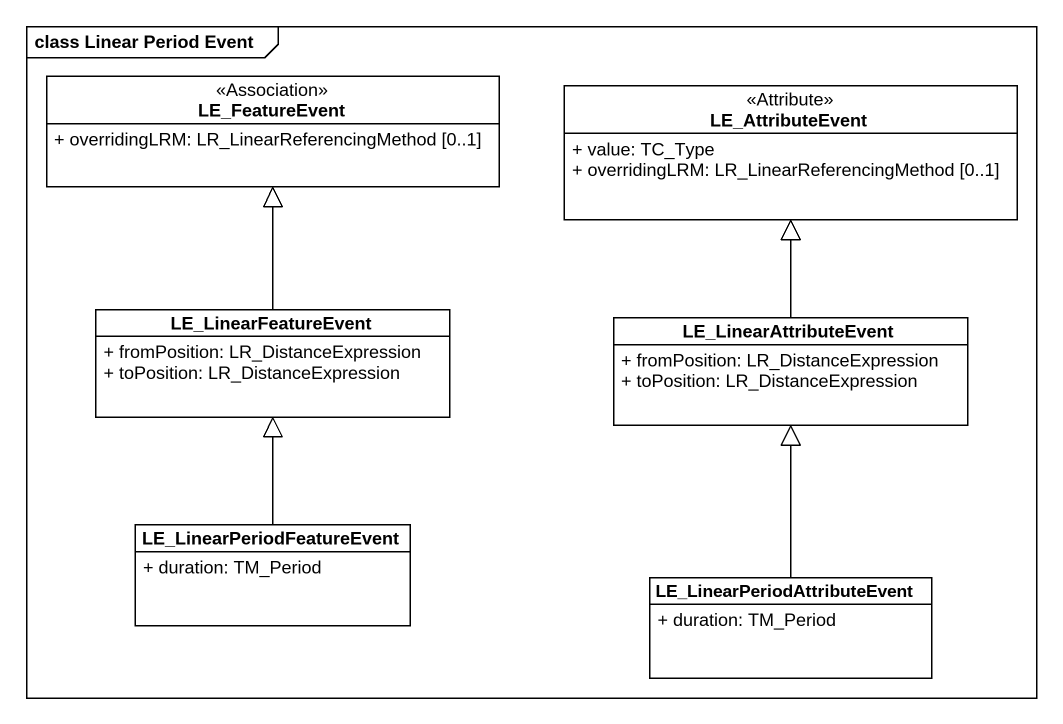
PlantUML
@startuml
mainframe class Linear Period Event
hide circle
hide empty members
skinparam classAttributeIconSize 0
class LE_FeatureEvent <<Association>> {
  + overridingLRM: LR_LinearReferencingMethod [0..1]
}
class LE_AttributeEvent <<Attribute>> {
  + value: TC_Type
  + overridingLRM: LR_LinearReferencingMethod [0..1]
}
class LE_LinearFeatureEvent {
  + fromPosition: LR_DistanceExpression
  + toPosition: LR_DistanceExpression
}
class LE_LinearAttributeEvent {
  + fromPosition: LR_DistanceExpression
  + toPosition: LR_DistanceExpression
}
class LE_LinearPeriodFeatureEvent {
  + duration: TM_Period
}
class "LE_LinearPeriodAttributeEvent" as LE_LinearPeriodAttributeEven {
  + duration: TM_Period
}
LE_LinearFeatureEvent -up-|> LE_FeatureEvent
LE_LinearAttributeEvent -up-|> LE_AttributeEvent
LE_LinearPeriodFeatureEvent -up-|> LE_LinearFeatureEvent
LE_LinearPeriodAttributeEven -up-|> LE_LinearAttributeEvent
@enduml
